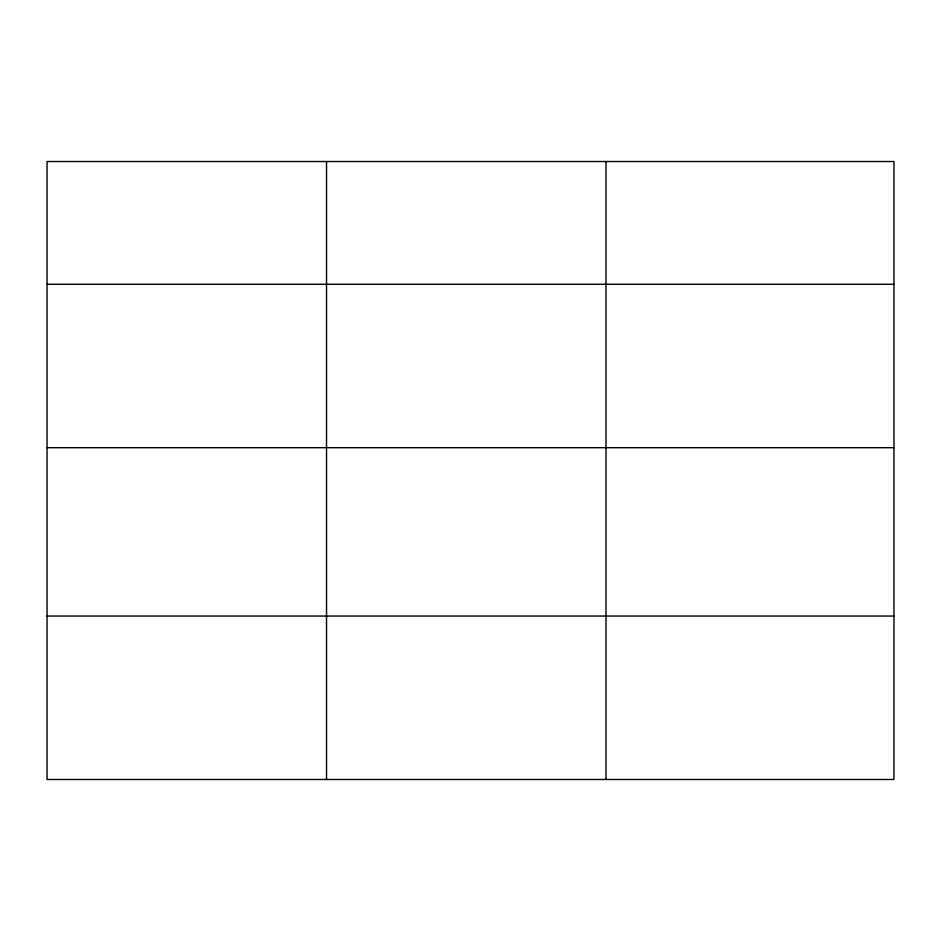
<?xml version="1.0" encoding="UTF-8"?>
<svg xmlns="http://www.w3.org/2000/svg" width="941" height="941" viewBox="0 0 941 941"><rect width="100%" height="100%" fill="white"/><g stroke="black" fill="none" stroke-linecap="round" stroke-linejoin="round"><path stroke-width="1.41" d="M893.95 447.681L893.95 161.523L47.05 161.523L47.05 779.477L893.95 779.477L893.95 447.681L47.05 447.681M47.05 284.264L893.95 284.264M47.05 616.049L893.95 616.049M606.004 161.523L606.004 779.477M326.527 161.523L326.527 779.477"/></g></svg>
